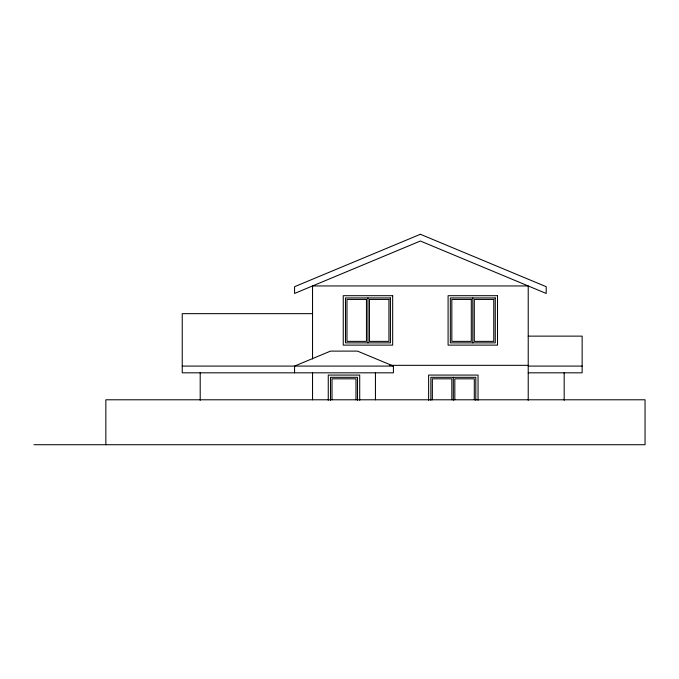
<?xml version="1.0" encoding="UTF-8"?>
<svg xmlns="http://www.w3.org/2000/svg" width="679" height="679" viewBox="0 0 679 679"><rect width="100%" height="100%" fill="white"/><g stroke="black" fill="none" stroke-linecap="round" stroke-linejoin="round"><path stroke-width="1.02" d="M312.544 313.664L182.235 313.664L182.235 372.822L393.421 372.822L393.421 366.083L357.477 351.111L330.512 351.111L294.567 366.083L294.567 372.822M528.22 336.13L582.141 336.13L582.141 372.822L528.22 372.822M389.721 365.336L528.22 365.336M182.235 366.083L393.421 366.083M528.22 366.083L582.141 366.083M33.95 444.72L645.05 444.72L645.05 399.787L105.848 399.787L105.848 444.72M564.173 372.652L564.173 400.313M528.22 400.313L528.22 285.952L312.544 285.952L312.544 358.987M478.05 400.313L478.05 375.071L428.619 375.071L428.619 400.313M475.801 400.313L475.801 377.32L430.868 377.32L430.868 400.313M474.298 399.787L474.298 378.814L454.828 378.814L454.828 399.787M472.805 297.937L472.805 342.87M453.334 377.32L453.334 400.313M451.832 399.787L451.832 378.814L432.362 378.814L432.362 399.787M375.445 372.652L375.445 399.821M367.959 297.937L367.959 342.87M359.717 400.313L359.717 375.071L328.263 375.071L328.263 400.313M357.477 400.313L357.477 377.32L330.512 377.32L330.512 400.313M355.974 399.787L355.974 378.814L332.014 378.814L332.014 399.787M312.544 372.652L312.544 399.821M200.203 372.652L200.203 400.313M420.377 234.28L294.567 286.699L294.567 293.447L420.377 241.02L546.196 293.447L546.196 286.699L420.377 234.28M392.674 295.688L343.243 295.688L343.243 345.119L392.674 345.119L392.674 295.688M497.52 295.688L448.089 295.688L448.089 345.119L497.52 345.119L497.52 295.688M390.425 297.937L345.492 297.937L345.492 342.87L390.425 342.87L390.425 297.937M495.271 297.937L450.338 297.937L450.338 342.87L495.271 342.87L495.271 297.937M366.456 299.431L346.986 299.431L346.986 341.376L366.456 341.376L366.456 299.431M388.931 299.431L369.452 299.431L369.452 341.376L388.931 341.376L388.931 299.431M471.302 299.431L451.832 299.431L451.832 341.376L471.302 341.376L471.302 299.431M493.769 299.431L474.298 299.431L474.298 341.376L493.769 341.376L493.769 299.431"/></g></svg>
